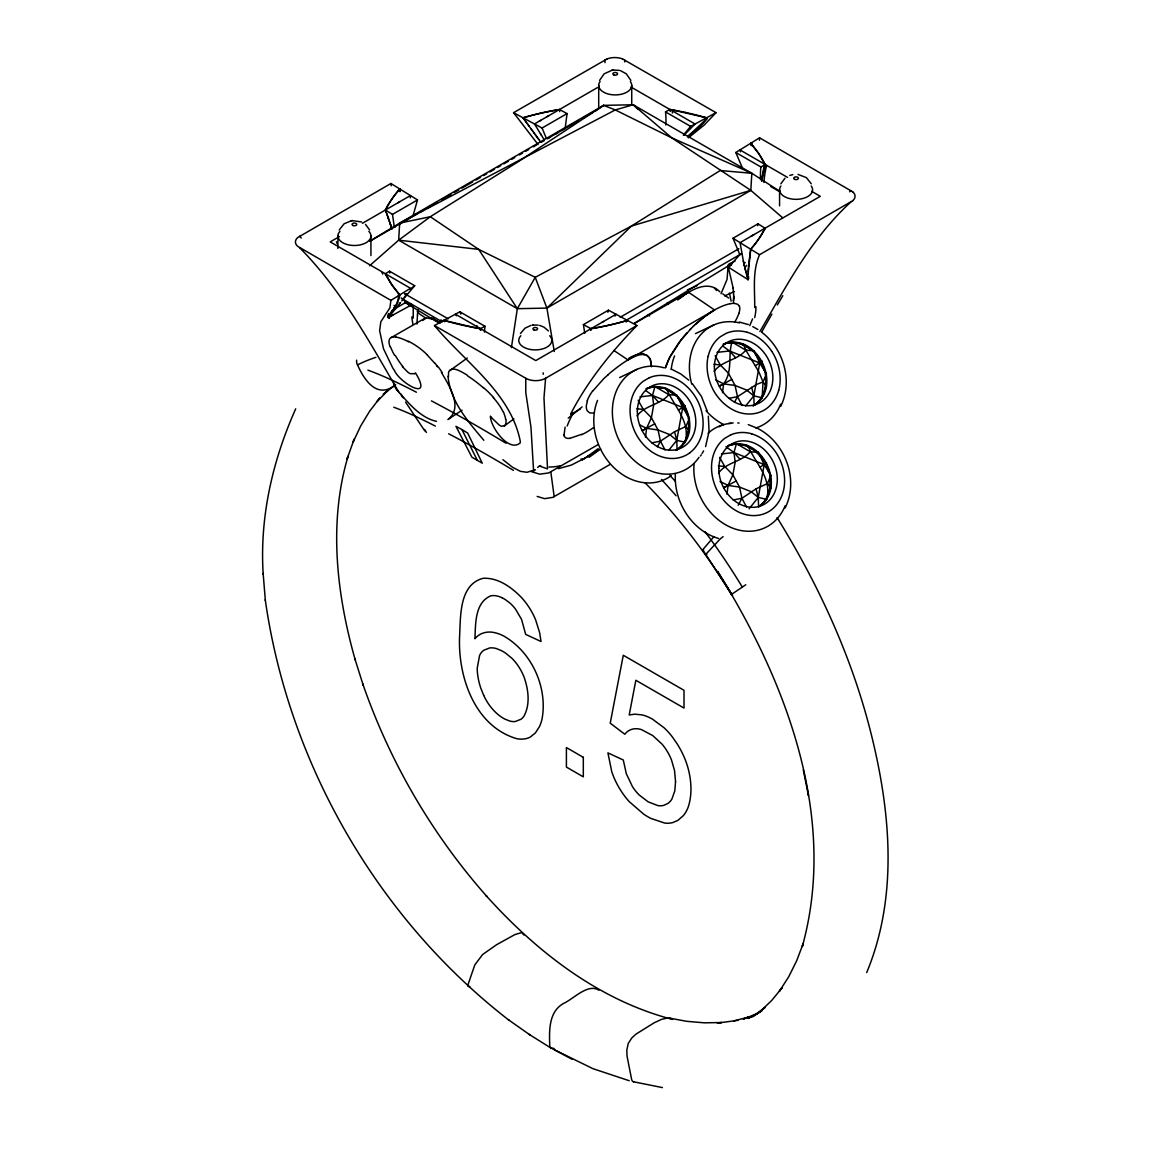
<?xml version="1.0" encoding="UTF-8"?>
<svg xmlns="http://www.w3.org/2000/svg" width="1151" height="1151" viewBox="0 0 1151 1151"><rect width="100%" height="100%" fill="white"/><g stroke="black" fill="none" stroke-linecap="round" stroke-linejoin="round"><path stroke-width="1.5" d="M729.691 265.248L727.979 266.01L728.31 267.09L748.021 279.65L748.107 273.967M748.021 278.7L748.035 277.765M648.704 387.815L654.948 386.535L668.789 394.649L676.917 395.253L682.687 407.468L689.42 418.345L685.996 426.417L674.572 431.74L676.788 440.344L677.09 449.868L676.011 450.386C707.52 432.301 679.795 374.938 646.042 388.779L646.661 388.477M723.073 344.293C756.452 331.905 783.155 387.211 753.042 405.9C784.248 387.959 757.401 331.272 723.706 344.005M727.518 445.883L736.439 443.639L750.279 451.753L758.394 452.357L764.178 464.572L770.911 475.449L767.487 483.521L756.063 488.844L758.264 497.448L758.581 506.972C788.133 487.866 761.372 433.164 728.151 445.581M748.107 273.996L750.697 249.22A201.123 116.122 0 0 0 765.041 228.2L758.005 223.826L733 238.257L739.834 254.63L729.734 265.953L728.051 266.039M651.394 366.493C650.732 339.315 618.691 365.874 609.8 373.154A53.104 19.078 -45.1 0 0 608.16 374.694M748.164 272.125L748.294 269.564M651.293 366.723L650.344 359.098L646.704 355.155M759.459 140.221L759.574 137.818L852.733 191.829M678.529 448.761L685.118 442.229C690.96 421.439 673.695 406.001 666.357 388.52L653.869 387.038M761.07 398.26L762.163 397.757L763.041 381.931L766.465 373.874L759.746 363.011L753.948 350.767L745.834 350.177L731.993 342.048L730.914 342.566M760.638 505.577L766.609 499.333C772.45 478.543 755.185 463.105 747.848 445.61L735.36 444.142M411.583 304.857L388.275 317.575L388.534 313.59M369.557 265.766L398.663 240.171L399.685 223.093L603.599 105.36L633.165 104.77L751.833 173.283L780.234 191.598M511.404 347.66L517.331 308.684L535.229 277.305L631.424 226.056L750.812 190.361L751.833 173.283L671.81 137.875L615.267 109.935L603.599 105.36L519.072 161.183L430.301 216.733L398.663 240.171L517.331 308.684L546.898 308.094L750.812 190.361L782.637 217.755M748.308 269.276L748.409 267.694M754.696 307.547C754.955 289.879 752.15 271.435 759.574 254.702L852.733 200.706M684.039 442.747C696.067 424.331 685.363 396.62 665.278 389.024M765.53 499.851C777.558 481.435 766.854 453.724 746.769 446.128M388.419 315.316L388.491 314.18M410.274 197.871L410.447 195.555L390.923 183.498L297.764 237.509A13.826 7.985 0 0 0 297.749 246.386L390.908 300.382L389.901 307.835L380.823 321.791L379.629 330.625L383.499 348.767L392.692 367.86A36.616 12.978 45.4 0 0 394.419 370.493C399.627 382.722 433.898 403.152 415.525 372.91A37.12 13.093 44.4 0 1 414.633 373.672M748.467 266.931L748.596 265.349M484.528 332.121A78.944 45.58 60 0 1 484.959 326.28L459.853 311.792L434.459 325.532L525.777 378.262L525.762 392.433L530.956 427.122L533.546 470.284L527.043 472.284L520.353 471.335L512.569 467.292L502.929 459.695M748.654 264.615L750.697 249.22A201.353 116.251 0 0 0 765.055 228.215L764.379 229.797M417.381 315.158L417.971 309.418M669.781 110.669L670.27 109.546M761.689 181.167L762.048 177.815M670.328 111.302L670.501 109.575L672.817 109.978M683.939 406.245L685.018 405.728L682.701 407.483L676.788 440.344L668.616 450.415M760.984 361.759L762.063 361.256L759.746 363.011L753.819 395.872L754.121 405.397M765.429 463.349L766.508 462.831L764.192 464.587L758.264 497.448L749.085 508.785M645.481 437.164L646.574 428.345L651.394 417.712L653.682 405.051L652.473 395.469L654.948 386.535M722.526 392.678L723.605 383.873L731.748 379.355L728.439 373.241L720.296 364.91L715.159 355.788M726.972 494.268L728.051 485.449L732.885 474.816L735.172 462.155L733.964 452.559L736.439 443.639M761.976 179.642L765.127 164.464L758.811 153.687L750.697 143.299A200.346 115.661 0 0 1 760.063 155.572L762.091 158.867M762.077 177.542L763.516 169.355M757.761 225.697L758.005 223.826M607.124 58.902L513.576 112.683L523.072 117.805A201.094 116.107 0 0 1 559.501 109.518L567.069 113.589L565.127 128.437L561.674 130.451M762.264 177.441L762.581 175.24M424.618 429.395L426.402 432.459M401.382 394.318L401.656 396.261L403.411 397.814M399.613 297.49L395.685 305.921L397.886 302.54M590.78 330.02L590.995 328.697A201.324 116.237 0 0 0 627.41 320.395L626.101 322.035M590.765 330.193L591.024 328.682A201.094 116.107 0 0 0 627.41 320.395M413.267 305.864L413.209 318.108M584.766 333.373L583.413 324.625L608.433 310.18L636.92 325.532L545.588 378.262L543.977 398.03L547.531 468.889L539.373 466.026L540.682 465.579M728.324 267.147L729.144 264.111L728.324 267.147L733.115 287.966M734.266 296.987L733.432 300.785L733.705 294.987M763.573 169.096L764.955 164.118L762.466 159.485M747.69 278.484L748.021 279.65L748.754 276.844M731.993 342.048C727.72 355.731 733.101 371.212 723.591 383.844L719.289 386.16L723.605 383.873L735.072 385.47L746.711 390.103L753.819 395.872L762.163 397.757M607.843 312.238L608.433 310.18M413.137 215.381L417.496 199.943L410.447 195.555L362.421 223.294M565.127 427.079L564.048 434.877M665.609 367.529L666.789 363.989M764.48 166.578L765.127 164.464L760.94 166.996L735.806 152.479L759.574 137.818M387.93 315.978L388.275 317.575L394.649 307.245M665.321 367.903L669.609 357.558M587.427 400.793L586.363 405.397A37.623 14.085 -45.3 0 0 587.283 410.835L589.715 412.907L593.254 413.08M866.689 972.566C896.888 900.14 891.162 819.152 873.667 744.366C855.049 663.825 820.447 587.657 777.054 517.547M752.596 318.841L749.761 325.661M705.577 446.602L709.074 431.409L708.325 416.23M739.057 313.245L736.712 318.582A37.623 13.38 -46.9 0 1 734.77 322.021M295.692 408.821C272.658 460.386 259.666 516.713 263.133 573.371L263.205 574.464M666.99 363.471L669.062 358.666M599.57 80.412L604.131 73.822L612.289 70.139M339.2 229.955L344.106 223.783L351.487 220.704M780.867 183.8L784.982 178.232M780.651 406.432C793.197 381.485 783.673 349.127 761.976 332.423M785.097 508.008C799.168 480.025 785.5 442.962 758.149 428.676M389.067 315.374L392.246 310.252M570.824 413.698C587.773 380.895 611.253 351.889 636.92 325.532M669.335 357.918L681.694 339.027M645.02 482.801C678.212 516.324 706.959 554.149 731.417 594.448L745.776 584.766M422.676 320.438L426.374 317.892L434.042 319.417L432.733 318.654M669.925 356.767L678.932 342.595L691.046 328.553M657.437 446.761L660.458 441.164L674.572 431.74M734.482 402.275L737.503 396.678L756.538 384.42L763.041 381.931L766.494 386.678L765.415 387.196M738.165 505.26L741.949 498.268L756.063 488.844M759.89 331.56C786.45 285.98 811.326 237.984 850.906 201.986M615.008 316.079L616.03 314.252L535.776 360.58L455.436 314.209L456.443 315.777M761.602 332.164L771.889 314.094M702.038 453.58L703.606 450.904M520.439 333.531L524.957 328.208L530.956 325.402M777.299 304.957L782.824 295.706M748.697 278.585L748.021 279.65L747.042 276.139M721.044 293.721L727.058 279.362L728.18 264.831M409.756 289.462L414.691 285.721L389.542 271.204L385.369 273.751L386.017 275.449M406.778 293.951L401.814 300.886M729.576 263.694L735.043 261.104M700.499 455.969L701.261 454.918M592.88 390.937L603.7 378.708A50.169 18.416 -45.2 0 1 608.174 374.751M395.469 306.195L395.009 306.799M400.548 302.526L396.879 307.144L397.383 306.54M400.375 302.756L399.584 303.778M394.62 307.288L393.656 308.482M745.661 405.943L753.819 395.872L751.617 387.254M388.275 317.575L395.642 308.655M396.39 307.763L395.167 309.245M622.49 58.902L716.037 112.683L704.311 124.955L688.384 137.818M414.691 285.721L404.576 297.649M716.037 112.683L690.643 126.394L683.349 135.07M682.687 337.804L686.715 333.128M702.757 122.466L687.564 136.667M403.411 298.972L401.426 298.224M582.133 406.922L568.22 418.158M746.582 265.349L744.913 267.838M637.064 415.914C644.862 405.109 660.271 404.965 668.789 394.649M714.109 371.428C721.907 360.637 737.316 360.493 745.834 350.177L743.402 344.034L742.323 344.552M718.555 473.003C726.353 462.213 741.762 462.069 750.279 451.753M504.57 425.64L501.519 426.244A7.266 2.532 45.7 0 1 499.088 424.964L492.499 418.604A37.12 12.488 45.7 0 1 490.743 416.648L490.412 416.144C490.369 426.848 508.684 452.688 520.094 443.02A36.616 12.906 45.6 0 0 520.324 441.538C510.871 392.549 464.529 361.903 434.459 325.532M689.953 329.675L693.29 326.337M713.821 536.826L702.642 549.833A13.337 1.755 -35.4 0 0 703.347 549.991L703.664 549.919M849.654 191.8L850.906 190.548M684.082 135.099L695.06 124.006L631.093 87.088M554.278 351.501L546.898 308.094L631.424 226.056L720.195 170.521L751.833 173.283M693.319 326.309L694.441 325.244M694.47 325.215L704.585 316.611L714.555 309.964L688.514 292.253L634.287 323.56M695.592 324.165C705.592 315.273 716.9 306.713 730.194 303.648M692.844 132.236L687.665 136.581M467.277 358.019L448.933 371.298A47.205 15.136 46.6 0 0 448.487 372.78M677.694 299.922L685.133 294.339M598.146 448.631L586.435 457.22M539.013 466.328L537.618 467.421M679.421 298.497L681.133 297.159M395.699 384.52L383.269 394.289L388.347 390.074L377.01 401.57L379.787 398.045L369.615 411.238L360.623 426.1L353.084 442.185L354.206 439.078L346.955 459.263L348.048 456.271C328.308 522.799 336.596 594.189 355.227 659.955L354.796 658.545L363.184 685.133L362.81 683.967C389.829 761.991 432.186 834.676 486.916 896.514L486.139 895.665C536.366 951.546 598.808 1000.262 672.529 1019.412M681.349 296.987C691.924 289.433 708.656 279.909 719.864 291.85M678.457 410.116L685.018 405.728M755.502 365.644L762.063 361.256M759.948 467.22L766.508 462.831M504.253 425.942L513.95 418.921M723.13 536.639L721.015 538.265A6.417 0.763 -34.9 0 0 720.094 539.071L705.851 554.293A13.337 1.597 -34.9 0 0 706.527 554.422L706.843 554.35M595.614 110.899L603.599 105.36M447.868 419.54C463.824 407.67 448.775 385.038 441.423 372.449M589.168 455.393L582.348 459.709L581.082 458.846M534.611 469.622L533.604 470.255M448.689 419.036L462.098 410.173M450.07 369.96L451.796 369.226A28.084 8.992 44.2 0 1 457.163 369.859A37.048 11.668 43.5 0 1 467.45 375.37M685.334 294.224L688.471 292.311M634.23 323.388L732.007 263.622M424.273 318.64L390.52 337.991A32.732 10.532 45.3 0 0 390.06 346.71M390.908 300.382L410.519 288.282L330.208 241.897L339.416 236.588M585.384 457.897L571.256 465.119L558.422 468.658M729.748 265.967L731.432 264.946M369.845 241.106L399.685 223.093L615.267 109.935L633.165 104.77L671.81 137.875L750.812 190.361M743.934 263.622L745.186 262.543M414.633 373.658L410.346 373.715A7.266 2.59 45.1 0 1 407.756 372.104L402.361 366.622M397.944 202.777L399.512 201.871M547.833 138.465L552.437 135.789M553.602 135.127L554.753 134.451M555.904 133.789L560.523 131.113M411.583 304.598L410.044 305.188L406.404 302.08L396.131 308.065L394.002 305.346M750.984 236.329L754.106 234.531M539.157 121.243L540.711 120.351M597.47 87.591L534.467 123.963L523.072 117.805A201.324 116.237 0 0 1 559.472 109.518L559.717 111.647M386.448 212.791L385.441 210.014A201.353 116.251 0 0 1 399.8 188.98L399.972 191.526L399.8 188.98A201.123 116.122 0 0 0 385.441 210.014L392.477 214.388L417.496 199.943M544.322 139.976L534.467 123.963L542.063 128.02L567.069 113.589M370.09 241.106L394.98 226.747M399.642 224.042L402.764 222.258M408.979 218.661L405.871 220.46L407.051 219.74M413.641 215.971L416.763 214.172M419.87 212.374L422.978 210.575M427.64 207.885L436.977 202.49M441.639 199.799L450.976 194.418M454.084 192.62L458.745 189.929M461.868 188.131L472.744 181.844M475.852 180.045L480.528 177.355M483.636 175.556L486.744 173.758M489.851 171.959L494.527 169.269M497.635 167.471L500.743 165.686M503.85 163.888L508.526 161.183M511.634 159.399L514.742 157.601M519.403 154.91L522.525 153.112M525.633 151.313L528.741 149.515M533.402 146.824L536.51 145.026M541.186 142.336L544.294 140.537M547.401 138.739L550.509 136.94M555.185 134.25L558.293 132.451M561.4 130.653L578.507 120.783M583.183 118.093L592.506 112.697M620.202 317.259L738.395 249.019M626.417 320.122L741.517 253.68M714.555 309.964L628.029 359.918L613.785 350.436M570.68 414.533L580.305 408.965M531.143 471.565L539.704 474.169L548.653 472.946L597.498 444.962M582.348 459.709L600.707 449.12M537.172 496.412L544.581 498.656L552.811 497.376L609.872 464.544M546.97 116.74L548.538 115.834M394.376 227.438L396.635 225.725M397.8 225.064L398.951 224.402M400.102 223.726L401.267 223.064M402.418 222.402L404.735 221.064M408.217 219.064L410.519 217.74M411.684 217.064L412.835 216.402M601.959 322.366L603.527 321.474M737.647 249.393L738.813 248.731M739.834 254.63L740.812 254.069M685.118 442.229L676.788 440.344L669.666 434.574L658.027 429.956L646.574 428.345L642.244 430.647L654.703 423.841L651.394 417.712L643.265 409.396L638.129 400.275M766.609 499.333L758.264 497.448L751.157 491.678L739.518 487.06L728.051 485.449L723.734 487.751L736.194 480.945L732.885 474.816L724.742 466.5L719.605 457.379M391.354 315.878L392.908 315.014M480.269 328.668L485.003 326.309M545.588 378.262L543.373 379.312A13.826 7.985 0 0 1 527.992 379.312L525.777 378.262M581.802 434.258L569.745 438.387M395.239 385.024C377.053 399.483 364.291 380.06 357.486 364.853A6.431 5.251 63.6 0 1 356.666 360.119M732.194 594.117L731.417 594.448M695.449 333.646L714.023 324.855M619.641 377.542L636.978 369.342M752.869 351.285L753.948 350.767M675.824 395.757L676.917 395.253M765.386 374.377L766.465 373.874M688.341 418.863L689.42 418.345M688.37 431.668L689.449 431.165L685.996 426.417M719.102 426.791L720.267 426.23M721.418 425.683L723.749 424.59A55.737 45.465 64.7 0 1 706.023 410.72M757.315 452.861L758.394 452.357M769.832 475.967L770.911 475.449M769.861 488.772L770.94 488.269L767.487 483.521M391.297 337.444L392.75 336.941M649.25 377.758L643.308 381.197A43.119 35.163 64.7 0 0 631.108 400.821A41.307 33.681 64.7 0 0 630.201 406.605A43.565 35.537 64.7 0 0 634.417 430.719A41.119 33.537 64.7 0 0 638.402 438.085A43.551 35.523 64.7 0 0 656.099 454.415A41.119 33.537 64.7 0 0 663.12 457.22A43.537 35.508 64.7 0 0 683.924 456.184A41.177 33.595 64.7 0 0 689.866 452.775M730.727 434.862L724.799 438.301A43.119 35.163 64.7 0 0 712.598 457.925A41.307 33.681 64.7 0 0 711.678 463.709A43.565 35.537 64.7 0 0 715.908 487.808A41.119 33.537 64.7 0 0 719.879 495.189A43.551 35.523 64.7 0 0 737.59 511.519A41.119 33.537 64.7 0 0 744.596 514.324A43.537 35.508 64.7 0 0 765.415 513.288A41.177 33.595 64.7 0 0 771.343 509.879A43.537 35.508 64.7 0 0 783.083 492.096A41.119 33.537 64.7 0 0 784.464 484.47A43.551 35.523 64.7 0 0 780.234 460.342A41.119 33.537 64.7 0 0 776.263 452.962A43.45 35.436 64.7 0 0 756.826 435.812A41.307 33.681 64.7 0 0 751.545 433.841M724.641 295.908L734.424 291.534M687.492 289.865L697.233 285.563M789.816 175.427L792.809 174.607M731.36 264.788L729.489 265.305M733.791 1020.894L749.43 1016.851L743.287 1019.124L757.977 1013.283L748.136 1018.462L761.847 1010.837L752.452 1016.779L765.127 1007.398L760.106 1011.585L771.702 1000.464L782.119 987.716L779.5 991.126L788.723 976.739L796.636 960.855L803.197 943.575L802.305 946.525C838.23 817.081 786.004 680.788 717.591 571.428L732.54 595.484L702.858 550.005M759.444 505.649L761.185 505.217M399.685 223.093L430.301 216.733L478.687 249.364L535.229 277.305L546.898 308.094M728.698 398.375L737.503 396.678L742.093 405.512M651.653 442.862L660.458 441.164L665.048 449.998M733.144 499.966L741.949 498.268L746.539 507.087M409.483 304.655L405.771 302.396M409.972 304.569L409.238 304.698L410.044 305.188M409.727 304.612L411.195 304.353M352.22 220.604L361.572 221.956M533.071 325.028L538.208 325.129M613.023 70.024L619.526 70.398M532.337 325.129L533.301 324.985M611.944 70.182L613.253 69.995M351.141 220.762L352.451 220.575M738.151 1020.318L717.361 1023.081L721.634 1022.52L704.412 1022.836L686.572 1021.297L668.199 1017.887L661.566 1019.34L654.156 1022.807L635.999 1034.116L631.77 1037.986L628.245 1043.439L626.849 1049.928L627.007 1055.927L631.626 1079.422A4.388 3.151 -76.8 0 0 633.654 1081.854M717.03 352.364L729.518 350.983L759.732 362.982M639.985 396.836L652.473 395.469L682.687 407.468M721.476 453.94L733.964 452.559L764.178 464.572M728.684 423.424L733.187 422.949M469.766 986.493L468.515 986.45A4.388 1.712 -47.4 0 1 467.939 984.853L474.802 964.912L482.614 954.524L496.671 944.669L514.828 934.626L521.676 932.555L523.964 935.029M737.777 422.978L739.1 423.064M643.754 354.494L645.02 354.637M734.252 303.332L737.705 304.281L739.474 306.31M713.908 364.291L720.296 364.91M636.863 408.778L643.265 409.396M718.353 465.882L724.742 466.5M398.663 240.171L478.687 249.364L517.331 308.684M668.199 1017.887L671.234 1018.577M405.037 302.411L430.287 317.82L433.826 318.309M798.046 174.42L806.391 177.628L811.297 183.8M436.531 421.367C419.626 417.64 407.857 402.001 397.224 390.304M529.187 1034.389L550.797 1047.942L554.135 1048.518M480.83 330.337L480.6 328.726L478.643 328.409M671.839 109.805L669.882 109.474L665.494 111.892L690.643 126.394M672.803 109.978L706.541 117.805A200.346 115.661 0 0 0 685.291 112.41M673.795 110.151L678.63 111.043M476.701 328.064L443.955 320.395A200.346 115.661 0 0 0 465.205 325.805L470.86 326.97M471.996 327.201L479.996 328.625L480.168 329.805M679.594 111.23L685.291 112.395M633.669 1081.811L662.415 1087.594M739.23 322.007L748.351 324.582M539.589 325.388L544.02 327.157L548.394 330.912M629.194 1080.717L593.01 1068.703L554.883 1050.043M748.265 424.633L757.243 428.201M620.533 70.671L626.317 73.822L630.877 80.412M426.028 318.237L419.698 314.094A37.623 27.12 -79.8 0 1 417.194 311.302M671.306 369.068L680.888 374.032L688.802 380.175M715.577 379.844L723.591 383.844M640.129 425.122L646.56 428.33M720.022 481.42L728.036 485.42M752.797 326.625L757.919 329.546M583.413 324.625L591.01 328.682M551.099 1048.014L572.133 1059.28M433.236 318.885L440.186 322.769M461.939 429.582L455.954 426.33L471.924 457.22L482.269 463.191L467.68 433.093L461.939 429.582L477.205 460.083M648.042 315.057L649.668 315.978M434.056 319.388L440.085 322.856M787.529 177.398L739.978 149.932L740.438 151.817M811.671 191.339L820.289 196.317L740.05 242.645L733 238.257M770.681 186.491L780.004 191.872M404.764 293.75L406.893 294.973M404.677 293.735L448.185 318.856M401.57 298.411L441.97 321.733M405.641 302.598L409.224 304.727L405.799 302.411M430.287 317.82L439.322 323.186M759.574 254.702L740.05 242.645L743.388 261.148M728.669 298.037L722.727 293.879M265.291 599.642L265.377 600.635C288.829 764.019 377.816 918.484 508.382 1019.743L509.174 1020.29M508.382 1019.743L530.064 1034.994M722.828 346.091L729.518 350.983L735.633 357.745M725.936 446.703L733.964 452.559L740.079 459.321M645.783 390.577L652.473 395.469L658.588 402.217M714.383 287.951L716.569 290.512M406.404 302.08L404.001 299.936M633.165 104.77L637.827 109.014M550.538 1047.784L549.977 1047.022A4.935 2.849 -60 0 1 549.761 1045.928A144.263 83.289 -60 0 1 549.674 1043.31C549.214 1029.037 549.243 1011.542 563.429 1003.514C573.673 998.91 587.888 983.012 598.923 990.234M365.514 224.402L369.629 229.955M427.309 355.098L434.488 362.968M299.591 247.666C341.185 289.635 369.644 341.976 399.066 392.649M299.591 236.228L301.26 238.012M493.65 397.541L488.686 392.333A41.968 13.726 43.6 0 0 483.362 387.527M483.823 440.301C468.155 421.654 450.343 401.512 448.012 376.262M692.413 383.801L701.491 396.505L707.218 411.137M513.576 112.683L538.107 144.566M436.934 366.076L437.524 366.867M540.697 142.033L538.121 138.537M536.841 136.782L538.841 139.516M535.546 135.027L537.56 137.76M534.913 134.149L536.265 135.991M532.352 130.638L534.97 134.221M533.618 132.379L534.265 133.257M532.971 131.473L527.029 123.301M530.985 128.754L531.647 129.66M529.014 126.034L523.072 117.805L524.41 119.675M525.057 120.553L526.367 122.38M745.834 350.177L758.811 371.759L763.041 381.931M405.584 402.102L424.748 430.862M540.481 133.645L541.459 135.228M731.748 379.355L735.072 385.47L737.503 396.678M736.194 480.945L739.518 487.06L741.949 498.268M654.703 423.841L658.027 429.956L660.458 441.164M385.369 273.737L390.434 282.642A200.346 115.661 0 0 0 399.8 294.901L392.131 285.189L385.7 274.557M483.679 695.362L480.715 687.881A50.529 29.178 60 0 1 477.219 668.141L479.607 655.351A34.746 20.056 60 0 1 483.823 650.229L489.707 647.941A33.724 19.466 60 0 1 496.541 648.617L501.591 650.718A43.968 25.38 60 0 1 505.649 653.164L511.907 658.3A31.307 18.085 60 0 1 518.295 666.069L519.245 667.537A34.401 19.869 60 0 1 521.878 672.213A33.48 19.322 60 0 1 524.079 677.119C528.381 689.377 530.438 704.196 524.022 716.051A35.35 20.416 60 0 1 520.957 719.274L515.216 721.533A30.243 17.466 60 0 1 509.706 721.03L504.829 719.073A35.163 20.301 60 0 1 490.211 706.297A34.516 19.927 60 0 1 483.693 695.362M742.596 168.406L735.806 152.479M459.853 311.792L460.832 314.108M542.063 128.02L546.38 138.437M503.62 412.303L505.16 416.878A49.594 17.711 42.9 0 1 505.634 419.338M390.491 346.983L392.764 351.99A49.594 15.682 46.3 0 0 394.548 355.199M394.232 384.635L393.584 382.693M731.115 301.13L729.446 293.088M385.441 210L391.8 228.502L390.491 224.445M386.779 213.712L388.721 219.222M387.686 216.244L388.419 218.302M389.038 220.129L391.441 227.366M391.728 228.258L392.016 229.15M747.157 276.585L746.611 274.528M746.726 274.974L745.186 268.974M746.107 272.629L744.467 265.953M744.755 267.176L744.251 265.061M744.323 265.363L743.445 261.45M744.193 264.773L743.992 263.91M743.647 262.313L743.359 261.004M808.131 793.989L808.448 795.514L803.297 769.933M667.681 304.425L667.364 302.526M392.477 214.388L394.318 227.064M550.811 471.924L554.192 496.7M480.6 328.726L480.701 329.531M390.923 183.498L391.225 185.829M733.432 300.785L733.561 302.224M263.133 573.371L265.377 600.635M604.908 59.953L605.038 62.629M624.705 59.953L624.748 61.953M779.572 189.8L779.572 205.871M631.726 85.39L631.726 105.029M598.707 85.39L598.707 108.597M370.924 235.955L370.924 255.594M337.905 235.955L337.905 248.458M647.812 388.175A34.3 27.969 64.7 0 1 662.07 388.132M667.997 390.491A34.3 27.969 64.7 0 1 673.493 394.074M678.27 398.606A34.3 27.969 64.7 0 1 687.262 415.18M688.485 421.755A34.3 27.969 64.7 0 1 677.881 449.12M671.249 475.68A55.737 45.465 64.7 0 1 612.764 466.515A55.737 45.465 64.7 0 1 597.527 400.404M699.017 457.321A55.737 45.465 64.7 0 1 640.014 465.09A55.737 45.465 64.7 0 1 613.958 398.26A55.737 45.465 64.7 0 1 664.113 367.802M649.38 377.715A43.119 35.163 64.7 0 1 670.184 376.679A41.307 33.681 64.7 0 1 675.349 378.693A43.45 35.436 64.7 0 1 694.744 395.886A41.119 33.537 64.7 0 1 698.758 403.238A43.551 35.523 64.7 0 1 702.959 427.352A41.119 33.537 64.7 0 1 701.606 434.992A43.537 35.508 64.7 0 1 689.852 452.76M729.302 445.279A34.3 27.969 64.7 0 1 763.631 460.803M766.552 466.227A34.3 27.969 64.7 0 1 768.739 472.284M769.976 478.859A34.3 27.969 64.7 0 1 759.372 506.21M718.526 538.409A55.737 45.465 64.7 0 1 675.364 474.198M785.111 505.807A55.737 45.465 64.7 0 1 729.849 526.957A55.737 45.465 64.7 0 1 694.024 464.054M708.095 433.251A55.737 45.465 64.7 0 1 731.187 423.352M730.871 434.805A43.119 35.163 64.7 0 1 751.675 433.783M724.857 343.689A34.3 27.969 64.7 0 1 750.538 349.602M755.315 354.12A34.3 27.969 64.7 0 1 759.185 359.227M762.106 364.637A34.3 27.969 64.7 0 1 764.293 370.708M765.53 377.283A34.3 27.969 64.7 0 1 754.927 404.634M671.191 369.471A55.737 45.465 64.7 0 1 674.558 355.932M780.666 404.217A55.737 45.465 64.7 0 1 755.804 427.985M691.708 384.089A55.737 45.465 64.7 0 1 739.518 322.899M708.153 356.35A43.119 35.163 64.7 0 1 720.353 336.725L726.281 333.286A43.119 35.163 64.7 0 1 747.1 332.279M708.124 356.335A41.307 33.681 64.7 0 0 707.232 362.119A43.565 35.537 64.7 0 0 711.462 386.232A41.119 33.537 64.7 0 0 715.433 393.613A43.551 35.523 64.7 0 0 733.144 409.929A41.119 33.537 64.7 0 0 740.151 412.734A43.537 35.508 64.7 0 0 760.969 411.698A41.177 33.595 64.7 0 0 766.897 408.288A43.537 35.508 64.7 0 0 778.637 390.506M778.652 390.52A41.119 33.537 64.7 0 0 780.018 382.88A43.551 35.523 64.7 0 0 775.788 358.767A41.119 33.537 64.7 0 0 771.817 351.386M771.789 351.4A43.45 35.436 64.7 0 0 752.38 334.222A41.307 33.681 64.7 0 0 747.1 332.265M661.465 479.478A398.591 230.229 60 0 1 676.112 495.793M705.088 531.805A398.591 230.229 60 0 1 742.237 586.996M669.94 475.421A404.936 233.898 60 0 1 675.277 481.305M357.501 364.867A398.591 230.258 60 0 1 375.931 357.328M630.374 81.592A16.502 9.525 0 0 1 615.224 94.914A16.502 9.525 0 0 1 600.074 81.592M811.225 186.016A16.502 9.525 0 0 1 796.075 199.339A16.502 9.525 0 0 1 780.925 186.016M368.852 231.337A16.502 9.525 0 0 1 354.422 245.494A16.502 9.525 0 0 1 339.977 231.337M549.703 335.747A16.502 9.525 0 0 1 535.273 349.904A16.502 9.525 0 0 1 520.842 335.747M502.282 597.873A33.077 19.092 60 0 0 490.614 595.873C474.658 602.908 475.636 624.115 474.946 638.747C479.593 632.762 487.808 630.834 494.944 632.733A51.924 29.984 60 0 1 503.577 635.928C531.661 651.926 547.818 687.147 542.063 718.9A67.434 38.933 60 0 1 539.402 726.713L535.373 732.957L530.251 737.072A50.256 29.02 60 0 1 524.036 738.985A51.795 29.912 60 0 1 516.957 738.741C474.73 726.468 457.925 676.889 459.566 636.834C460.702 617.008 458.803 584.535 483.19 578.291C498.254 577.514 511.634 587.355 521.648 597.7A45.134 26.056 60 0 1 529.589 608.174A44.99 25.969 60 0 1 535.675 619.986L539.618 632.618L541.042 641.51L525.676 634.402L521.561 619.411L515.504 609.095A28.286 16.33 60 0 0 509.648 602.822L505.275 599.585A36.674 21.178 60 0 0 502.282 597.901M598.491 450.271A82.038 37.652 -51.5 0 1 588.995 457.335M628.734 358.306A43.22 14.229 -45.6 0 1 643.754 353.659M399.598 294.742A91.922 26.977 44.4 0 1 399.455 297.361M398.548 293.822A126.783 36.659 46.2 0 1 397.311 301.979M382.103 272.542A98.209 45.421 45.8 0 1 382.65 274.082M389.34 318.439A164.507 46.428 42 0 1 389.815 316.007M397.037 390.434A24.545 22.919 70 0 1 394.059 384.822M438.301 366.953A62.312 23.84 42.4 0 1 442.214 372.651M434.761 362.968A47.205 17.121 43.1 0 1 437.222 366.104M427.438 354.983A28.084 9.165 43.7 0 0 419.007 347.76A37.048 11.625 43.6 0 0 408.274 341.214M396.045 337.142A49.09 15.337 43.6 0 1 408.562 341.804M392.793 336.984A41.968 13.395 44.3 0 1 395.901 336.955M402.893 366.637A43.249 13.826 46.2 0 1 395.354 355.558M336.394 241.782A316.957 208.662 33.1 0 1 337.315 243.825M412.892 324.035A131.502 40.616 50.9 0 1 411.885 316.87M416.964 324.064A130.25 100.957 -64 0 1 417.554 315.144M389.585 271.219A78.944 45.58 60 0 1 389.757 273.075M535.244 469.953A24.545 2.302 -44 0 1 532.999 471.234M448.502 376.679A62.312 19.596 48.1 0 1 448.602 373.37M467.666 375.96A49.09 15.409 43.4 0 1 483.276 387.743M493.304 397.599A32.732 11.193 43.6 0 1 503.188 412.072M505.951 419.568A43.249 15.366 43.2 0 1 504.771 425.812M560.264 465.81A102.626 39.954 -43.2 0 1 549.013 466.989M587.183 400.922A26.401 10.014 -45.3 0 1 592.621 390.952M543.229 374.334A316.957 81.879 68.9 0 1 543.2 372.838M442.416 321.69A126.826 44.227 41.3 0 1 440.991 319.805M444.502 321.733A92.195 29.681 42 0 1 443.394 320.251M477.104 327.172A98.209 37.551 52.6 0 1 476.96 325.719M593.484 427.611A52.198 21.394 -49.3 0 1 581.615 434.733M569.774 438.33A27.106 10.258 -47.1 0 1 563.774 435.121M567.17 425.999A80.901 30.617 -47.3 0 1 573.256 412.921M750.912 145.414A91.922 68.182 85.8 0 1 750.898 143.314M752.078 145.889A126.783 91.375 85.7 0 1 751.991 143.328M763.919 182.448A98.209 72.326 70.1 0 1 766.624 165.384M762.883 175.369A79.376 58.658 69.8 0 1 764.724 166.737M762.077 180.836A99.576 74.93 68.4 0 1 762.466 177.527M730.137 303.72A53.104 18.517 -46 0 1 731.317 303.533A50.169 17.653 -46.4 0 1 734.194 303.418M739.417 306.367A26.401 9.424 -47.2 0 1 738.856 313.374M852.733 191.829A13.826 7.985 0 0 1 852.733 200.706M755.847 306.612A80.901 31.149 -46.7 0 1 754.696 317.518M732.986 288.052A130.25 67.708 -41.6 0 1 733.59 295.059M760.595 179.714A78.944 45.58 60 0 1 760.897 166.967M665.537 111.906A78.944 45.58 60 0 1 665.839 124.999M607.124 58.902A13.826 7.985 0 0 1 622.504 58.902M707.203 118.682A126.826 98.957 81.4 0 1 693.132 132.753M706.656 117.963A92.195 71.017 83.8 0 1 702.858 122.61M672.644 110.971A98.209 64.47 76.7 0 1 672.342 113.057M431.438 400.893A326.798 40.112 34.6 0 1 506.109 443.264M367.932 370.162A326.798 37.839 35.2 0 1 416.432 392.232M448.66 433.783A287.448 34.401 34.5 0 1 513.461 470.371M393.743 407.238A287.448 32.429 35 0 1 435.323 426.1M675.551 781.759L674.803 790.866L671.939 798.981A39.033 22.531 60 0 1 667.897 803.427L663.796 805.355A34.098 19.682 60 0 1 657.897 805.599L648.186 801.873L639.107 794.909A31.221 18.028 60 0 1 632.532 786.766L626.317 773.745L623.281 759.991L607.915 752.883L611.771 771.76A50.428 29.12 60 0 0 617.699 785.284A52.96 30.573 60 0 0 620.26 789.658A50.773 29.307 60 0 0 629.237 801.657L643.956 814.361A79.736 46.04 60 0 0 650.703 818.347L664.688 823.066A52.399 30.257 60 0 0 672.63 822.62L677.867 820.404L683.334 815.627A63.665 36.76 60 0 0 688.456 806.362C692.528 793.226 691.247 778.91 687.406 765.875A53.824 31.077 60 0 0 682.414 753.286L681.162 750.797A59.233 34.199 60 0 0 676.946 743.532L672.371 736.957A49.45 28.559 60 0 0 663.94 727.648L652.531 719.188A51.622 29.811 60 0 0 642.057 714.9L634.834 714.167L629.209 714.972L635.841 680.27L684.011 708.066L684.011 690.312L623.281 655.264L610.217 723.159L624.82 734.252A39.652 22.891 60 0 1 634.259 728.813A34.026 19.653 60 0 1 641.582 729.648L652.79 735.618L662.041 744.136A32.501 18.761 60 0 1 667.35 751.56A34.401 19.855 60 0 1 671.465 759.89L674.529 770.508L675.551 781.759M583.312 757.329L566.407 747.56L566.407 767.084L583.312 776.853L583.312 757.329M405.382 302.137L404.548 301.562L405.339 302.109M637.352 411.08A34.3 27.969 64.7 0 0 680.658 448.257A34.3 27.969 64.7 0 0 681.737 391.613A34.3 27.969 64.7 0 0 637.352 411.08M718.843 468.184A34.3 27.969 64.7 0 0 762.149 505.361A34.3 27.969 64.7 0 0 763.228 448.717A34.3 27.969 64.7 0 0 718.843 468.184M714.397 366.594A34.3 27.969 64.7 0 0 757.703 403.771A34.3 27.969 64.7 0 0 758.782 347.127A34.3 27.969 64.7 0 0 714.397 366.594M614.044 75.016A2.36 1.367 0 0 0 617.583 73.837A2.36 1.367 0 0 0 614.044 72.657A2.36 1.367 0 0 0 614.044 75.016M794.895 179.427A2.36 1.367 0 0 0 798.434 178.247A2.36 1.367 0 0 0 794.895 177.067A2.36 1.367 0 0 0 794.895 179.427M353.141 225.553A2.36 1.367 0 0 0 356.767 224.474A2.36 1.367 0 0 0 353.343 223.193A2.36 1.367 0 0 0 353.141 225.553M533.992 329.963A2.36 1.367 0 0 0 537.632 328.884A2.36 1.367 0 0 0 534.193 327.618A2.36 1.367 0 0 0 533.992 329.963"/></g></svg>
